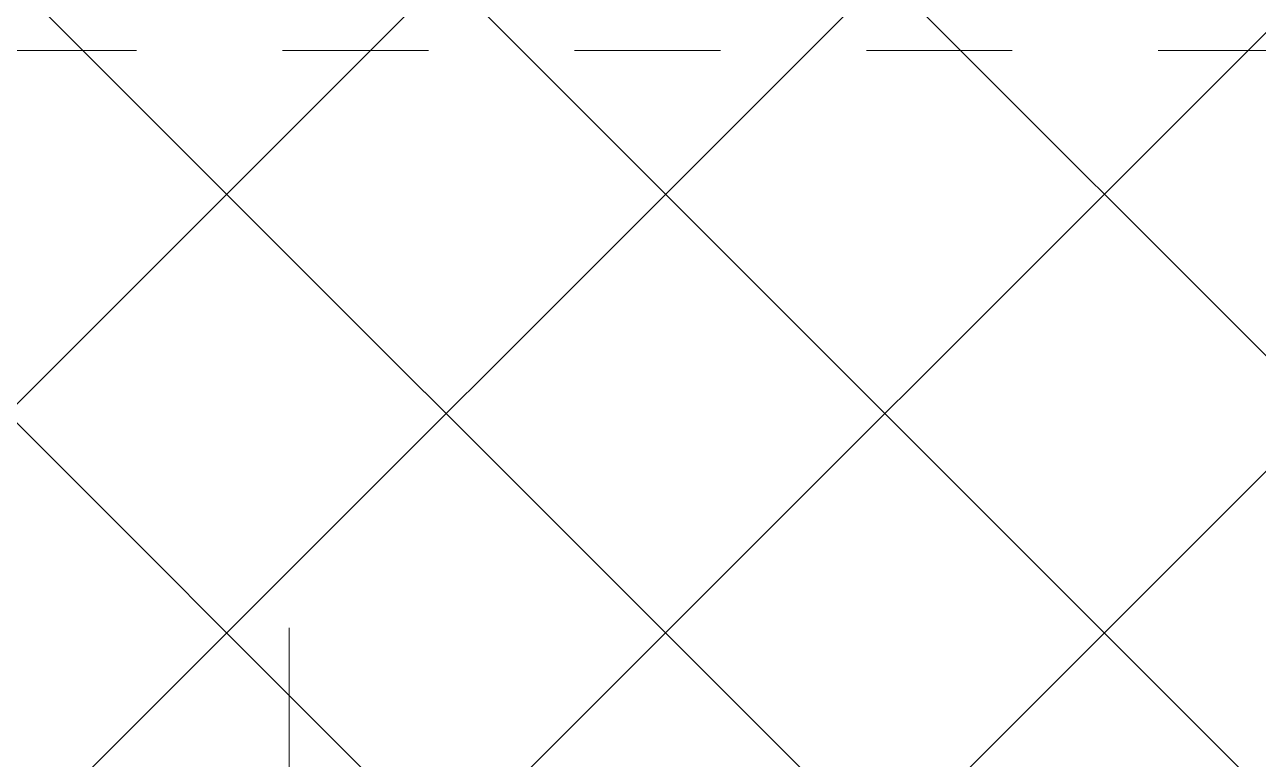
# Model space of a CAD drawing. Header units: millimetres. Extents: x -34838 to 729576, y -214038 to 121482.
# Drawn here: x 597157 to 601927, y -41796 to -38954 of the extents above; entities that cross this region are included whole.
import ezdxf
from ezdxf.enums import TextEntityAlignment as Align

# ---------------------------------------------------------------- set-up
doc = ezdxf.new("R2010")
doc.units = ezdxf.units.MM
doc.header["$MEASUREMENT"] = 0
doc.linetypes.add('Штриховая', pattern=[1128.888893, 564.444447, -564.444447])
doc.linetypes.add('Штрихпунктирная', pattern=[1340.555525, 705.555534, -352.777767, 0, -282.222223])
doc.layers.add('0_Ном._пера__54', color=7, linetype='Continuous', lineweight=15, true_color=0x5f5f5f)
doc.layers.add('_ ГП _СПОРУДИ.3Д_Ном._пера__253', color=7, linetype='Continuous', lineweight=13, true_color=0xdadada)
doc.layers.add('_ ГП _СПОРУДИ.3Д', color=7, linetype='Continuous')
doc.layers.add('А _ ОСІ КООРДИНАЦІЙНІ.3D', color=7, linetype='Continuous')
doc.layers.add('А _ ОСІ КООРДИНАЦІЙНІ.3D_Ном._пера__105', color=7, linetype='Continuous', lineweight=13)
doc.layers.add('А _ ОСІ КООРДИНАЦІЙНІ.3D_Ном._пера__25', color=7, linetype='Continuous', lineweight=0)
doc.styles.add('СГЕНЕРИР_СТИЛЬ_1', font='Arial.ttf')

# ---------------------------------------------------------------- blocks, each defined once
blk = doc.blocks.new('Перекрытие_2_4', base_point=(-3125, 12148.1))
at = {"layer": '_ ГП _СПОРУДИ.3Д_Ном._пера__253', "linetype": 'Continuous', "lineweight": 13, "true_color": 0xdadada}
h = blk.add_hatch(dxfattribs=at)
h.set_pattern_fill('Г___ТРОТУАРИ_М500_0004', color=254, style=0, pattern_type=2)
h.set_pattern_definition([(45, (-275, 12150), (-848.528, 848.528), []), (315, (-275, 12150), (848.528, 848.528), [])])
h.paths.add_polyline_path([(-3125, 12148.1), (-3125, 10007.9), (-2650, 9430), (-2650, 9150), (-75, 9150), (-75, 12150), (70932, 12150), (96193.3, 12150), (96202.7, 17087.6), (94983, 22021.6), (80175.6, 15996.4), (78930, 17527.9), (76339.2, 16080), (47497.4, 16080), (47497.4, 16180), (42497.4, 16180), (42497.4, 16080), (32905, 16080), (30405, 16080), (-1129, 16080.1), (-3124.9, 16080.1), (-3124.9, 12148.2)])
blk = doc.blocks.new('Стандартный Маркер Сетки')
at = {"layer": 'А _ ОСІ КООРДИНАЦІЙНІ.3D_Ном._пера__105', "color": 7, "linetype": 'Штрихпунктирная', "lineweight": 13}
for q in [(0, 0), (18399.2, 0)]:
    blk.add_line((500, 0), q, dxfattribs=at)
at = {"layer": 'А _ ОСІ КООРДИНАЦІЙНІ.3D_Ном._пера__25', "color": 7, "lineweight": 0, "style": 'СГЕНЕРИР_СТИЛЬ_1'}
blk.add_attdef('AC_MarkerText_1', text='', height=700, rotation=90, dxfattribs=at).set_placement((19899.2, 40), align=Align.MIDDLE_CENTER)

msp = doc.modelspace()

# ---------------------------------------------------------------- linework, layer by layer
at = {"layer": '0_Ном._пера__54', "color": 251, "linetype": 'Штриховая', "lineweight": 15, "true_color": 0x5f5f5f}
msp.add_line((525905, -39054.5), (622430, -39054.5), dxfattribs=at)

# ---------------------------------------------------------------- block references
at = {"layer": '_ ГП _СПОРУДИ.3Д', "color": 7, "linetype": 'Continuous', "lineweight": 13}
msp.add_blockref('Перекрытие_2_4', (523055, -42086.4), dxfattribs=at)
at = {"layer": 'А _ ОСІ КООРДИНАЦІЙНІ.3D', "color": 7, "linetype": 'Continuous', "lineweight": 60, "zscale": 1000, "rotation": 270}
msp.add_blockref('Стандартный Маркер Сетки', (598180, -41287.4), dxfattribs=at)

doc.saveas('drawing.dxf')
